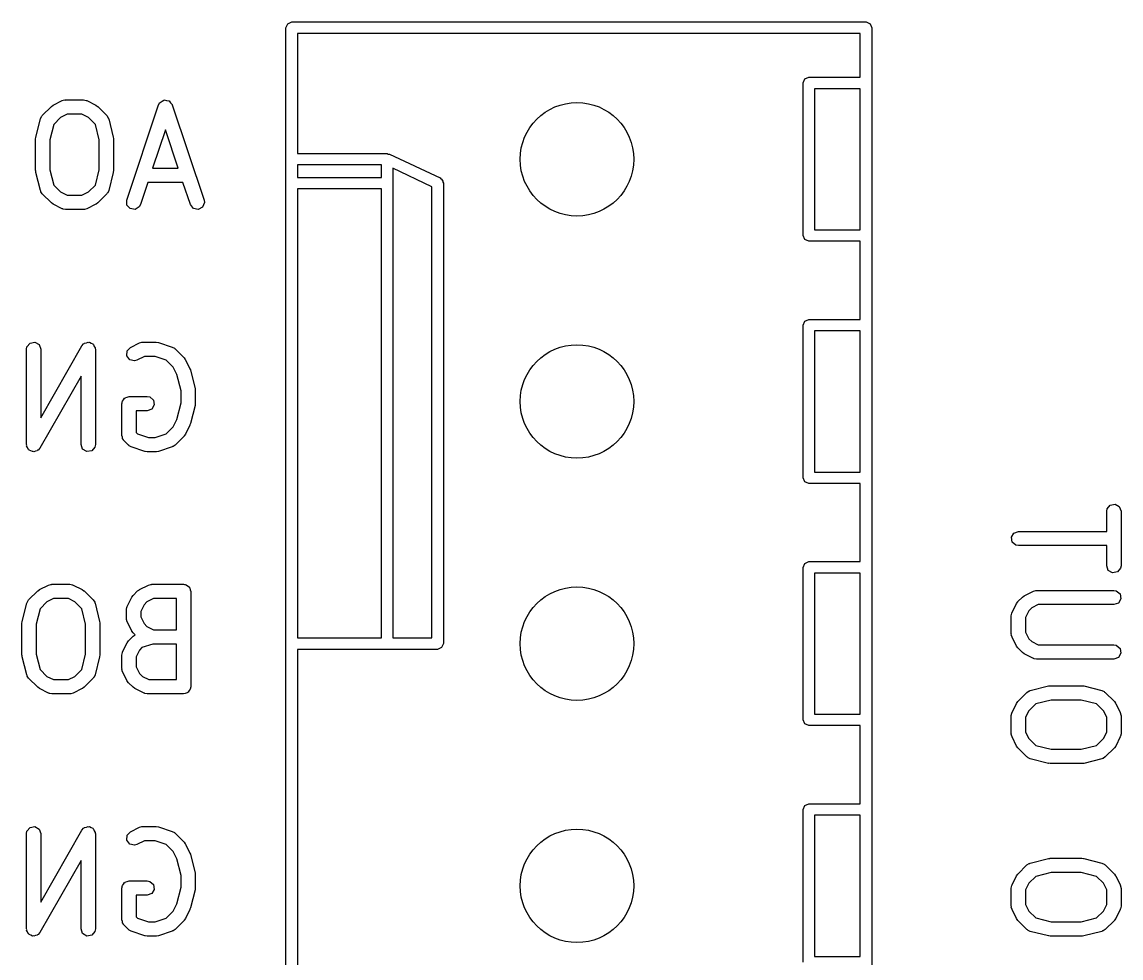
# Model space of a CAD drawing. Extents: x 83 to 134, y -229 to -46.
# Drawn here: x 122.45 to 133.97, y -184.27 to -174.46 of the extents above; entities that cross this region are included whole.
import ezdxf

# ---------------------------------------------------------------- set-up
doc = ezdxf.new("R2010")
doc.units = 0
doc.layers.add('BLACK', color=7, linetype='CONTINUOUS')

msp = doc.modelspace()

# ---------------------------------------------------------------- linework, layer by layer
at = {"layer": 'BLACK', "linetype": 'CONTINUOUS'}
for p, q in [((125.22, -174.515), (125.238, -174.473)), ((125.22, -192.515), (125.22, -174.515)), ((125.238, -174.473), (125.28, -174.455)), ((125.28, -174.455), (131.3, -174.455)), ((131.3, -174.455), (131.342, -174.473)), ((131.342, -174.473), (131.36, -174.515)), ((131.36, -174.515), (131.36, -192.515)), ((131.24, -174.575), (125.34, -174.575)), ((125.34, -174.575), (125.34, -175.835)), ((131.24, -175.035), (131.24, -174.575)), ((130.64, -175.095), (130.658, -175.053)), ((130.64, -176.695), (130.64, -175.095)), ((130.658, -175.053), (130.7, -175.035)), ((130.7, -175.035), (131.24, -175.035)), ((130.76, -175.155), (130.76, -176.635)), ((131.24, -175.155), (130.76, -175.155)), ((131.24, -176.635), (131.24, -175.155)), ((122.761, -175.342), (122.779, -175.329)), ((122.779, -175.329), (122.78, -175.328)), ((122.78, -175.328), (122.875, -175.28)), ((122.875, -175.28), (122.9, -175.273)), ((122.9, -175.273), (122.905, -175.274)), ((122.905, -175.274), (122.909, -175.272)), ((122.909, -175.272), (123.099, -175.272)), ((123.099, -175.272), (123.125, -175.277)), ((123.125, -175.277), (123.128, -175.28)), ((123.128, -175.28), (123.133, -175.28)), ((123.133, -175.28), (123.228, -175.328)), ((123.228, -175.328), (123.246, -175.341)), ((123.552, -176.324), (123.885, -175.324)), ((123.885, -175.324), (123.898, -175.301)), ((123.898, -175.301), (123.9, -175.3)), ((123.9, -175.298), (123.921, -175.286)), ((123.9, -175.3), (123.9, -175.298)), ((123.921, -175.286), (123.941, -175.274)), ((123.941, -175.274), (123.944, -175.274)), ((123.944, -175.274), (123.945, -175.273)), ((123.945, -175.273), (123.969, -175.278)), ((123.969, -175.278), (123.992, -175.281)), ((123.992, -175.281), (123.994, -175.283)), ((123.994, -175.283), (123.996, -175.283)), ((123.996, -175.283), (124.01, -175.302)), ((124.01, -175.302), (124.026, -175.32)), ((124.026, -175.32), (124.026, -175.322)), ((124.026, -175.322), (124.028, -175.324)), ((124.028, -175.324), (124.361, -176.324)), ((122.646, -175.472), (122.656, -175.448)), ((122.656, -175.448), (122.662, -175.444)), ((122.662, -175.444), (122.665, -175.437)), ((122.665, -175.437), (122.761, -175.342)), ((122.927, -175.422), (122.858, -175.457)), ((123.082, -175.422), (122.927, -175.422)), ((123.15, -175.457), (123.082, -175.422)), ((123.246, -175.341), (123.248, -175.342)), ((123.248, -175.342), (123.343, -175.437)), ((123.343, -175.437), (123.358, -175.459)), ((122.598, -175.663), (122.646, -175.472)), ((122.786, -175.529), (122.746, -175.69)), ((122.858, -175.457), (122.786, -175.529)), ((123.222, -175.529), (123.15, -175.457)), ((123.262, -175.69), (123.222, -175.529)), ((123.358, -175.459), (123.358, -175.466)), ((123.358, -175.466), (123.363, -175.472)), ((123.363, -175.472), (123.41, -175.663)), ((122.596, -175.681), (122.598, -175.666)), ((122.598, -175.666), (122.598, -175.663)), ((123.41, -175.663), (123.411, -175.677)), ((123.411, -175.677), (123.412, -175.681)), ((123.956, -175.585), (123.822, -175.987)), ((124.09, -175.987), (123.956, -175.585)), ((122.596, -176.014), (122.596, -175.681)), ((122.746, -175.69), (122.746, -176.005)), ((123.262, -176.005), (123.262, -175.69)), ((123.412, -175.681), (123.412, -176.014)), ((125.34, -175.835), (126.28, -175.835)), ((126.28, -175.835), (126.292, -175.84)), ((126.292, -175.84), (126.306, -175.841)), ((126.306, -175.841), (126.836, -176.091)), ((122.597, -176.017), (122.596, -176.014)), ((122.598, -176.032), (122.597, -176.017)), ((122.746, -176.005), (122.786, -176.166)), ((123.222, -176.166), (123.262, -176.005)), ((123.412, -176.014), (123.41, -176.029)), ((123.822, -175.987), (124.09, -175.987)), ((125.34, -175.955), (125.34, -176.085)), ((126.22, -175.955), (125.34, -175.955)), ((126.22, -176.085), (126.22, -175.955)), ((126.75, -176.183), (126.34, -175.99)), ((126.34, -175.99), (126.34, -180.915)), ((122.646, -176.223), (122.598, -176.032)), ((123.41, -176.032), (123.363, -176.223)), ((123.41, -176.029), (123.41, -176.032)), ((123.772, -176.137), (123.694, -176.371)), ((124.14, -176.137), (123.772, -176.137)), ((124.219, -176.371), (124.14, -176.137)), ((125.34, -176.085), (126.22, -176.085)), ((126.836, -176.091), (126.843, -176.099)), ((126.843, -176.099), (126.852, -176.103)), ((126.852, -176.103), (126.858, -176.115)), ((126.858, -176.115), (126.866, -176.125)), ((126.866, -176.125), (126.866, -176.135)), ((126.866, -176.135), (126.87, -176.145)), ((122.65, -176.229), (122.646, -176.223)), ((122.65, -176.236), (122.65, -176.229)), ((122.665, -176.258), (122.65, -176.236)), ((122.786, -176.166), (122.858, -176.238)), ((122.858, -176.238), (122.927, -176.272)), ((123.082, -176.272), (123.15, -176.238)), ((123.15, -176.238), (123.222, -176.166)), ((123.346, -176.251), (123.343, -176.258)), ((123.352, -176.247), (123.346, -176.251)), ((123.363, -176.223), (123.352, -176.247)), ((125.34, -176.205), (125.34, -180.915)), ((126.22, -176.205), (125.34, -176.205)), ((126.22, -180.915), (126.22, -176.205)), ((126.75, -180.915), (126.75, -176.183)), ((126.87, -176.145), (126.87, -180.975)), ((122.761, -176.353), (122.665, -176.258)), ((122.762, -176.353), (122.761, -176.353)), ((122.78, -176.367), (122.762, -176.353)), ((122.875, -176.414), (122.78, -176.367)), ((122.927, -176.272), (123.082, -176.272)), ((123.228, -176.367), (123.133, -176.414)), ((123.229, -176.366), (123.228, -176.367)), ((123.248, -176.353), (123.229, -176.366)), ((123.343, -176.258), (123.248, -176.353)), ((123.553, -176.375), (123.552, -176.324)), ((123.694, -176.371), (123.682, -176.394)), ((124.251, -176.411), (124.219, -176.371)), ((124.365, -176.349), (124.346, -176.397)), ((124.361, -176.324), (124.365, -176.349)), ((122.88, -176.415), (122.875, -176.414)), ((122.883, -176.418), (122.88, -176.415)), ((122.909, -176.422), (122.883, -176.418)), ((123.099, -176.422), (122.909, -176.422)), ((123.103, -176.421), (123.099, -176.422)), ((123.108, -176.422), (123.103, -176.421)), ((123.133, -176.414), (123.108, -176.422)), ((123.587, -176.413), (123.553, -176.375)), ((123.638, -176.421), (123.587, -176.413)), ((123.682, -176.394), (123.638, -176.421)), ((124.301, -176.422), (124.251, -176.411)), ((124.346, -176.397), (124.301, -176.422)), ((130.658, -176.737), (130.64, -176.695)), ((130.76, -176.635), (131.24, -176.635)), ((130.7, -176.755), (130.658, -176.737)), ((131.24, -176.755), (130.7, -176.755)), ((131.24, -177.575), (131.24, -176.755)), ((130.64, -177.635), (130.658, -177.593)), ((130.64, -179.235), (130.64, -177.635)), ((130.658, -177.593), (130.7, -177.575)), ((130.7, -177.575), (131.24, -177.575)), ((130.76, -177.695), (130.76, -179.175)), ((131.24, -177.695), (130.76, -177.695)), ((131.24, -179.175), (131.24, -177.695)), ((122.5, -177.887), (122.505, -177.862)), ((122.505, -177.862), (122.538, -177.822)), ((122.538, -177.822), (122.588, -177.814)), ((122.588, -177.814), (122.633, -177.839)), ((122.633, -177.839), (122.65, -177.887)), ((122.65, -178.605), (123.082, -177.85)), ((123.082, -177.85), (123.098, -177.83)), ((123.098, -177.83), (123.105, -177.828)), ((123.105, -177.828), (123.109, -177.822)), ((123.109, -177.822), (123.128, -177.819)), ((123.128, -177.819), (123.147, -177.812)), ((123.147, -177.812), (123.153, -177.815)), ((123.153, -177.815), (123.16, -177.814)), ((123.16, -177.814), (123.177, -177.823)), ((123.177, -177.823), (123.195, -177.83)), ((123.195, -177.83), (123.198, -177.836)), ((123.198, -177.836), (123.204, -177.839)), ((123.204, -177.839), (123.211, -177.857)), ((123.211, -177.857), (123.221, -177.874)), ((123.554, -177.905), (123.59, -177.868)), ((123.59, -177.868), (123.685, -177.82)), ((123.685, -177.82), (123.71, -177.813)), ((123.71, -177.813), (123.714, -177.814)), ((123.714, -177.814), (123.718, -177.812)), ((123.718, -177.812), (123.861, -177.812)), ((123.861, -177.812), (123.883, -177.816)), ((123.883, -177.816), (123.885, -177.816)), ((123.885, -177.816), (124.028, -177.864)), ((124.028, -177.864), (124.051, -177.876)), ((122.5, -178.887), (122.5, -177.887)), ((122.65, -177.887), (122.65, -178.605)), ((123.221, -177.874), (123.22, -177.881)), ((123.22, -177.881), (123.222, -177.887)), ((123.222, -177.887), (123.222, -178.887)), ((123.551, -177.956), (123.554, -177.905)), ((123.582, -177.998), (123.551, -177.956)), ((123.736, -177.962), (123.657, -178.002)), ((123.849, -177.962), (123.736, -177.962)), ((123.964, -178.001), (123.849, -177.962)), ((124.051, -177.876), (124.053, -177.88)), ((124.053, -177.88), (124.057, -177.882)), ((124.057, -177.882), (124.152, -177.977)), ((124.152, -177.977), (124.165, -177.996)), ((123.632, -178.01), (123.582, -177.998)), ((123.657, -178.002), (123.632, -178.01)), ((124.038, -178.075), (123.964, -178.001)), ((124.076, -178.152), (124.038, -178.075)), ((124.165, -177.996), (124.166, -177.997)), ((124.166, -177.997), (124.214, -178.092)), ((124.214, -178.092), (124.218, -178.104)), ((123.072, -178.17), (122.641, -178.925)), ((123.072, -178.887), (123.072, -178.17)), ((124.12, -178.325), (124.076, -178.152)), ((124.218, -178.104), (124.22, -178.107)), ((124.22, -178.107), (124.267, -178.298)), ((124.12, -178.45), (124.12, -178.325)), ((124.267, -178.298), (124.268, -178.313)), ((124.268, -178.313), (124.27, -178.316)), ((124.27, -178.316), (124.27, -178.459)), ((123.502, -178.446), (123.503, -178.443)), ((123.503, -178.443), (123.505, -178.433)), ((123.505, -178.433), (123.518, -178.418)), ((123.518, -178.418), (123.527, -178.401)), ((123.527, -178.401), (123.534, -178.399)), ((123.534, -178.399), (123.538, -178.394)), ((123.538, -178.394), (123.557, -178.39)), ((123.557, -178.39), (123.575, -178.384)), ((123.575, -178.384), (123.766, -178.384)), ((123.766, -178.384), (123.792, -178.388)), ((123.792, -178.388), (123.831, -178.421)), ((123.831, -178.421), (123.84, -178.472)), ((123.5, -178.459), (123.502, -178.449)), ((123.5, -178.792), (123.5, -178.459)), ((123.502, -178.449), (123.502, -178.446)), ((123.766, -178.534), (123.65, -178.534)), ((123.65, -178.534), (123.65, -178.761)), ((123.814, -178.516), (123.766, -178.534)), ((123.84, -178.472), (123.814, -178.516)), ((124.076, -178.623), (124.12, -178.45)), ((124.267, -178.477), (124.22, -178.667)), ((124.27, -178.459), (124.267, -178.474)), ((124.267, -178.474), (124.267, -178.477)), ((124.038, -178.7), (124.076, -178.623)), ((124.22, -178.667), (124.214, -178.679)), ((123.65, -178.761), (123.664, -178.774)), ((123.664, -178.774), (123.778, -178.812)), ((123.849, -178.812), (123.964, -178.774)), ((123.964, -178.774), (124.038, -178.7)), ((124.166, -178.778), (124.153, -178.796)), ((124.214, -178.683), (124.166, -178.778)), ((124.214, -178.679), (124.214, -178.683)), ((122.503, -178.894), (122.5, -178.887)), ((122.502, -178.901), (122.503, -178.894)), ((122.511, -178.917), (122.502, -178.901)), ((123.089, -178.936), (123.072, -178.887)), ((123.222, -178.887), (123.217, -178.913)), ((123.506, -178.808), (123.5, -178.792)), ((123.508, -178.824), (123.506, -178.808)), ((123.517, -178.837), (123.508, -178.824)), ((123.518, -178.84), (123.517, -178.837)), ((123.52, -178.841), (123.518, -178.84)), ((123.522, -178.845), (123.52, -178.841)), ((123.57, -178.893), (123.522, -178.845)), ((123.574, -178.895), (123.57, -178.893)), ((123.576, -178.899), (123.574, -178.895)), ((123.599, -178.911), (123.576, -178.899)), ((123.778, -178.812), (123.849, -178.812)), ((124.057, -178.893), (124.036, -178.908)), ((124.152, -178.798), (124.057, -178.893)), ((124.153, -178.796), (124.152, -178.798)), ((122.518, -178.936), (122.511, -178.917)), ((122.524, -178.939), (122.518, -178.936)), ((122.528, -178.945), (122.524, -178.939)), ((122.546, -178.952), (122.528, -178.945)), ((122.562, -178.961), (122.546, -178.952)), ((122.569, -178.96), (122.562, -178.961)), ((122.576, -178.962), (122.569, -178.96)), ((122.594, -178.956), (122.576, -178.962)), ((122.613, -178.952), (122.594, -178.956)), ((122.617, -178.947), (122.613, -178.952)), ((122.624, -178.945), (122.617, -178.947)), ((122.641, -178.925), (122.624, -178.945)), ((123.134, -178.961), (123.089, -178.936)), ((123.184, -178.952), (123.134, -178.961)), ((123.217, -178.913), (123.184, -178.952)), ((123.742, -178.959), (123.599, -178.911)), ((123.744, -178.958), (123.742, -178.959)), ((123.766, -178.962), (123.744, -178.958)), ((123.861, -178.962), (123.766, -178.962)), ((123.863, -178.962), (123.861, -178.962)), ((123.885, -178.959), (123.863, -178.962)), ((124.028, -178.911), (123.885, -178.959)), ((124.031, -178.908), (124.028, -178.911)), ((124.036, -178.908), (124.031, -178.908)), ((130.658, -179.277), (130.64, -179.235)), ((130.76, -179.175), (131.24, -179.175)), ((130.7, -179.295), (130.658, -179.277)), ((131.24, -179.295), (130.7, -179.295)), ((131.24, -180.115), (131.24, -179.295)), ((133.823, -179.586), (133.827, -179.561)), ((133.823, -179.797), (133.823, -179.586)), ((133.827, -179.561), (133.86, -179.521)), ((133.86, -179.521), (133.911, -179.513)), ((133.911, -179.513), (133.955, -179.538)), ((133.955, -179.538), (133.973, -179.586)), ((133.973, -179.586), (133.973, -180.158)), ((132.824, -179.859), (132.849, -179.815)), ((132.849, -179.815), (132.898, -179.797)), ((132.898, -179.797), (133.823, -179.797)), ((132.833, -179.91), (132.824, -179.859)), ((132.872, -179.943), (132.833, -179.91)), ((132.898, -179.947), (132.872, -179.943)), ((133.823, -179.947), (132.898, -179.947)), ((133.823, -180.158), (133.823, -179.947)), ((130.64, -180.175), (130.658, -180.133)), ((130.658, -180.133), (130.7, -180.115)), ((130.7, -180.115), (131.24, -180.115)), ((133.84, -180.206), (133.823, -180.158)), ((133.973, -180.158), (133.968, -180.184)), ((130.64, -181.775), (130.64, -180.175)), ((130.76, -180.235), (130.76, -181.715)), ((131.24, -180.235), (130.76, -180.235)), ((131.24, -181.715), (131.24, -180.235)), ((133.885, -180.232), (133.84, -180.206)), ((133.935, -180.223), (133.885, -180.232)), ((133.968, -180.184), (133.935, -180.223)), ((122.637, -180.408), (122.732, -180.36)), ((122.732, -180.36), (122.757, -180.353)), ((122.757, -180.353), (122.762, -180.354)), ((122.762, -180.354), (122.766, -180.352)), ((122.766, -180.352), (122.956, -180.352)), ((122.956, -180.352), (122.982, -180.357)), ((122.982, -180.357), (122.986, -180.36)), ((122.986, -180.36), (122.99, -180.36)), ((122.99, -180.36), (123.085, -180.408)), ((123.685, -180.408), (123.78, -180.36)), ((123.78, -180.36), (123.805, -180.353)), ((123.805, -180.353), (123.809, -180.354)), ((123.809, -180.354), (123.814, -180.352)), ((123.814, -180.352), (124.147, -180.352)), ((124.147, -180.352), (124.157, -180.354)), ((124.157, -180.354), (124.16, -180.354)), ((124.16, -180.354), (124.163, -180.355)), ((124.163, -180.355), (124.173, -180.357)), ((124.173, -180.357), (124.187, -180.369)), ((124.187, -180.369), (124.204, -180.379)), ((124.204, -180.379), (124.207, -180.386)), ((124.207, -180.386), (124.212, -180.39)), ((124.212, -180.39), (124.215, -180.409)), ((122.519, -180.524), (122.522, -180.517)), ((122.522, -180.517), (122.618, -180.422)), ((122.618, -180.422), (122.636, -180.409)), ((122.636, -180.409), (122.637, -180.408)), ((122.784, -180.502), (122.715, -180.537)), ((122.939, -180.502), (122.784, -180.502)), ((123.007, -180.537), (122.939, -180.502)), ((123.085, -180.408), (123.103, -180.421)), ((123.103, -180.421), (123.105, -180.422)), ((123.105, -180.422), (123.2, -180.517)), ((123.2, -180.517), (123.215, -180.539)), ((123.556, -180.584), (123.604, -180.489)), ((123.604, -180.489), (123.617, -180.471)), ((123.617, -180.471), (123.618, -180.47)), ((123.618, -180.47), (123.665, -180.422)), ((123.665, -180.422), (123.684, -180.409)), ((123.684, -180.409), (123.685, -180.408)), ((123.831, -180.502), (123.763, -180.537)), ((124.072, -180.502), (123.831, -180.502)), ((124.072, -180.829), (124.072, -180.502)), ((124.215, -180.409), (124.222, -180.427)), ((124.222, -180.427), (124.222, -181.427)), ((132.892, -180.533), (132.94, -180.486)), ((132.94, -180.486), (132.958, -180.473)), ((132.958, -180.473), (132.959, -180.472)), ((132.959, -180.472), (133.055, -180.424)), ((133.055, -180.424), (133.08, -180.417)), ((133.08, -180.417), (133.084, -180.418)), ((133.084, -180.418), (133.088, -180.416)), ((133.088, -180.416), (133.898, -180.416)), ((133.898, -180.416), (133.923, -180.421)), ((133.923, -180.421), (133.963, -180.454)), ((133.971, -180.504), (133.946, -180.549)), ((133.963, -180.454), (133.971, -180.504)), ((122.455, -180.743), (122.503, -180.552)), ((122.503, -180.552), (122.513, -180.528)), ((122.513, -180.528), (122.519, -180.524)), ((122.643, -180.609), (122.603, -180.77)), ((122.715, -180.537), (122.643, -180.609)), ((123.079, -180.609), (123.007, -180.537)), ((123.12, -180.77), (123.079, -180.609)), ((123.215, -180.539), (123.216, -180.546)), ((123.216, -180.546), (123.22, -180.552)), ((123.22, -180.552), (123.267, -180.743)), ((123.548, -180.618), (123.553, -180.592)), ((123.548, -180.713), (123.548, -180.618)), ((123.553, -180.592), (123.555, -180.589)), ((123.555, -180.589), (123.556, -180.584)), ((123.732, -180.567), (123.698, -180.636)), ((123.763, -180.537), (123.732, -180.567)), ((132.831, -180.648), (132.878, -180.553)), ((132.878, -180.553), (132.892, -180.535)), ((132.892, -180.535), (132.892, -180.533)), ((133.007, -180.631), (132.973, -180.699)), ((133.037, -180.6), (133.007, -180.631)), ((133.106, -180.566), (133.037, -180.6)), ((133.898, -180.566), (133.106, -180.566)), ((133.946, -180.549), (133.898, -180.566)), ((122.453, -180.761), (122.455, -180.746)), ((122.455, -180.746), (122.455, -180.743)), ((123.267, -180.743), (123.268, -180.757)), ((123.55, -180.717), (123.548, -180.713)), ((123.549, -180.722), (123.55, -180.717)), ((123.556, -180.747), (123.549, -180.722)), ((123.604, -180.842), (123.556, -180.747)), ((123.698, -180.636), (123.698, -180.695)), ((123.698, -180.695), (123.732, -180.764)), ((132.823, -180.682), (132.827, -180.656)), ((132.823, -180.872), (132.823, -180.682)), ((132.827, -180.656), (132.83, -180.653)), ((132.83, -180.653), (132.831, -180.648)), ((132.973, -180.699), (132.973, -180.854)), ((122.453, -181.094), (122.453, -180.761)), ((122.603, -180.77), (122.603, -181.085)), ((123.12, -181.085), (123.12, -180.77)), ((123.268, -180.757), (123.27, -180.761)), ((123.27, -180.761), (123.27, -181.094)), ((123.605, -180.843), (123.604, -180.842)), ((123.618, -180.861), (123.605, -180.843)), ((123.639, -180.883), (123.618, -180.861)), ((123.732, -180.764), (123.763, -180.794)), ((123.763, -180.794), (123.831, -180.829)), ((123.831, -180.829), (124.072, -180.829)), ((132.973, -180.854), (133.007, -180.923)), ((123.508, -181.061), (123.556, -180.965)), ((123.556, -180.965), (123.569, -180.947)), ((123.569, -180.947), (123.57, -180.946)), ((123.57, -180.946), (123.618, -180.898)), ((123.618, -180.898), (123.639, -180.883)), ((123.639, -180.883), (123.639, -180.883)), ((123.826, -180.979), (123.711, -181.017)), ((124.072, -180.979), (123.826, -180.979)), ((124.072, -181.352), (124.072, -180.979)), ((125.34, -180.915), (126.22, -180.915)), ((126.34, -180.915), (126.75, -180.915)), ((126.87, -180.975), (126.852, -181.017)), ((132.824, -180.876), (132.823, -180.872)), ((132.823, -180.881), (132.824, -180.876)), ((132.831, -180.906), (132.823, -180.881)), ((132.878, -181.001), (132.831, -180.906)), ((133.007, -180.923), (133.037, -180.953)), ((133.037, -180.953), (133.106, -180.988)), ((122.454, -181.097), (122.453, -181.094)), ((122.603, -181.085), (122.643, -181.246)), ((123.079, -181.246), (123.12, -181.085)), ((123.27, -181.094), (123.267, -181.109)), ((123.5, -181.094), (123.505, -181.068)), ((123.5, -181.237), (123.5, -181.094)), ((123.505, -181.068), (123.508, -181.065)), ((123.508, -181.065), (123.508, -181.061)), ((123.685, -181.043), (123.65, -181.112)), ((123.711, -181.017), (123.685, -181.043)), ((126.81, -181.035), (125.34, -181.035)), ((125.34, -181.035), (125.34, -185.995)), ((126.852, -181.017), (126.81, -181.035)), ((132.879, -181.002), (132.878, -181.001)), ((132.892, -181.02), (132.879, -181.002)), ((132.94, -181.068), (132.892, -181.02)), ((132.941, -181.069), (132.94, -181.068)), ((132.959, -181.082), (132.941, -181.069)), ((133.055, -181.13), (132.959, -181.082)), ((133.106, -180.988), (133.898, -180.988)), ((133.898, -180.988), (133.923, -180.992)), ((133.923, -180.992), (133.963, -181.025)), ((133.971, -181.076), (133.946, -181.12)), ((133.963, -181.025), (133.971, -181.076)), ((122.455, -181.112), (122.454, -181.097)), ((122.503, -181.303), (122.455, -181.112)), ((123.267, -181.112), (123.22, -181.303)), ((123.267, -181.109), (123.267, -181.112)), ((123.65, -181.112), (123.65, -181.219)), ((133.059, -181.13), (133.055, -181.13)), ((133.062, -181.133), (133.059, -181.13)), ((133.088, -181.138), (133.062, -181.133)), ((133.898, -181.138), (133.088, -181.138)), ((133.946, -181.12), (133.898, -181.138)), ((122.507, -181.309), (122.503, -181.303)), ((122.508, -181.316), (122.507, -181.309)), ((122.522, -181.338), (122.508, -181.316)), ((122.643, -181.246), (122.715, -181.318)), ((122.715, -181.318), (122.784, -181.352)), ((122.939, -181.352), (123.007, -181.318)), ((123.007, -181.318), (123.079, -181.246)), ((123.22, -181.303), (123.209, -181.327)), ((123.502, -181.241), (123.5, -181.237)), ((123.501, -181.245), (123.502, -181.241)), ((123.508, -181.27), (123.501, -181.245)), ((123.556, -181.366), (123.508, -181.27)), ((123.65, -181.219), (123.685, -181.288)), ((123.685, -181.288), (123.715, -181.318)), ((123.715, -181.318), (123.784, -181.352)), ((122.618, -181.433), (122.522, -181.338)), ((122.619, -181.433), (122.618, -181.433)), ((122.637, -181.447), (122.619, -181.433)), ((122.784, -181.352), (122.939, -181.352)), ((123.105, -181.433), (123.086, -181.446)), ((123.2, -181.338), (123.105, -181.433)), ((123.203, -181.331), (123.2, -181.338)), ((123.209, -181.327), (123.203, -181.331)), ((123.557, -181.367), (123.556, -181.366)), ((123.57, -181.385), (123.557, -181.367)), ((123.618, -181.433), (123.57, -181.385)), ((123.619, -181.433), (123.618, -181.433)), ((123.637, -181.447), (123.619, -181.433)), ((123.784, -181.352), (124.072, -181.352)), ((124.221, -181.44), (124.219, -181.443)), ((124.222, -181.427), (124.22, -181.437)), ((124.22, -181.437), (124.221, -181.44)), ((133.022, -181.466), (133.213, -181.418)), ((133.213, -181.418), (133.228, -181.417)), ((133.228, -181.417), (133.231, -181.416)), ((133.231, -181.416), (133.564, -181.416)), ((133.564, -181.416), (133.579, -181.419)), ((133.579, -181.419), (133.582, -181.418)), ((133.582, -181.418), (133.773, -181.466)), ((122.732, -181.494), (122.637, -181.447)), ((122.737, -181.495), (122.732, -181.494)), ((122.74, -181.498), (122.737, -181.495)), ((122.766, -181.502), (122.74, -181.498)), ((122.956, -181.502), (122.766, -181.502)), ((122.961, -181.501), (122.956, -181.502)), ((122.965, -181.502), (122.961, -181.501)), ((122.99, -181.494), (122.965, -181.502)), ((123.085, -181.447), (122.99, -181.494)), ((123.086, -181.446), (123.085, -181.447)), ((123.732, -181.494), (123.637, -181.447)), ((123.737, -181.495), (123.732, -181.494)), ((123.74, -181.498), (123.737, -181.495)), ((123.766, -181.502), (123.74, -181.498)), ((124.147, -181.502), (123.766, -181.502)), ((124.165, -181.496), (124.147, -181.502)), ((124.184, -181.492), (124.165, -181.496)), ((124.189, -181.487), (124.184, -181.492)), ((124.195, -181.485), (124.189, -181.487)), ((124.205, -181.468), (124.195, -181.485)), ((124.217, -181.453), (124.205, -181.468)), ((124.219, -181.443), (124.217, -181.453)), ((132.892, -181.581), (132.987, -181.486)), ((132.987, -181.486), (133.009, -181.471)), ((133.009, -181.471), (133.016, -181.47)), ((133.016, -181.47), (133.022, -181.466)), ((133.773, -181.466), (133.797, -181.477)), ((133.797, -181.477), (133.801, -181.483)), ((133.801, -181.483), (133.808, -181.486)), ((133.808, -181.486), (133.903, -181.581)), ((132.831, -181.696), (132.878, -181.601)), ((132.878, -181.601), (132.892, -181.582)), ((132.892, -181.582), (132.892, -181.581)), ((133.079, -181.607), (133.007, -181.678)), ((133.24, -181.566), (133.079, -181.607)), ((133.555, -181.566), (133.24, -181.566)), ((133.716, -181.607), (133.555, -181.566)), ((133.788, -181.678), (133.716, -181.607)), ((133.903, -181.581), (133.916, -181.599)), ((133.916, -181.599), (133.917, -181.601)), ((133.917, -181.601), (133.965, -181.696)), ((130.658, -181.817), (130.64, -181.775)), ((130.76, -181.715), (131.24, -181.715)), ((132.823, -181.729), (132.827, -181.704)), ((132.823, -181.92), (132.823, -181.729)), ((132.827, -181.704), (132.83, -181.7)), ((132.83, -181.7), (132.831, -181.696)), ((133.007, -181.678), (132.973, -181.747)), ((132.973, -181.747), (132.973, -181.902)), ((133.823, -181.747), (133.788, -181.678)), ((133.823, -181.902), (133.823, -181.747)), ((133.965, -181.696), (133.972, -181.721)), ((133.972, -181.721), (133.971, -181.725)), ((133.971, -181.725), (133.973, -181.729)), ((133.973, -181.729), (133.973, -181.92)), ((130.7, -181.835), (130.658, -181.817)), ((131.24, -181.835), (130.7, -181.835)), ((131.24, -182.655), (131.24, -181.835)), ((132.824, -181.924), (132.823, -181.92)), ((132.823, -181.928), (132.824, -181.924)), ((132.831, -181.953), (132.823, -181.928)), ((132.878, -182.049), (132.831, -181.953)), ((132.973, -181.902), (133.007, -181.971)), ((133.007, -181.971), (133.079, -182.043)), ((133.716, -182.043), (133.788, -181.971)), ((133.788, -181.971), (133.823, -181.902)), ((133.965, -181.953), (133.917, -182.049)), ((133.968, -181.945), (133.965, -181.949)), ((133.965, -181.949), (133.965, -181.953)), ((133.973, -181.92), (133.968, -181.945)), ((132.879, -182.05), (132.878, -182.049)), ((132.892, -182.068), (132.879, -182.05)), ((132.987, -182.163), (132.892, -182.068)), ((133.079, -182.043), (133.24, -182.083)), ((133.24, -182.083), (133.555, -182.083)), ((133.555, -182.083), (133.716, -182.043)), ((133.903, -182.068), (133.808, -182.163)), ((133.904, -182.067), (133.903, -182.068)), ((133.917, -182.049), (133.904, -182.067)), ((132.994, -182.166), (132.987, -182.163)), ((132.998, -182.172), (132.994, -182.166)), ((133.022, -182.183), (132.998, -182.172)), ((133.213, -182.231), (133.022, -182.183)), ((133.216, -182.23), (133.213, -182.231)), ((133.231, -182.233), (133.216, -182.23)), ((133.564, -182.233), (133.231, -182.233)), ((133.568, -182.232), (133.564, -182.233)), ((133.582, -182.231), (133.568, -182.232)), ((133.773, -182.183), (133.582, -182.231)), ((133.779, -182.179), (133.773, -182.183)), ((133.786, -182.178), (133.779, -182.179)), ((133.808, -182.163), (133.786, -182.178)), ((130.64, -182.715), (130.658, -182.673)), ((130.658, -182.673), (130.7, -182.655)), ((130.7, -182.655), (131.24, -182.655)), ((130.64, -184.315), (130.64, -182.715)), ((130.76, -182.775), (130.76, -184.255)), ((131.24, -182.775), (130.76, -182.775)), ((131.24, -184.255), (131.24, -182.775)), ((122.505, -182.942), (122.538, -182.902)), ((122.538, -182.902), (122.588, -182.894)), ((122.588, -182.894), (122.633, -182.919)), ((122.633, -182.919), (122.65, -182.967)), ((122.65, -183.685), (123.082, -182.93)), ((123.082, -182.93), (123.098, -182.91)), ((123.098, -182.91), (123.105, -182.908)), ((123.105, -182.908), (123.109, -182.902)), ((123.109, -182.902), (123.128, -182.899)), ((123.128, -182.899), (123.147, -182.892)), ((123.147, -182.892), (123.153, -182.895)), ((123.153, -182.895), (123.16, -182.894)), ((123.16, -182.894), (123.177, -182.903)), ((123.177, -182.903), (123.195, -182.91)), ((123.195, -182.91), (123.198, -182.916)), ((123.198, -182.916), (123.204, -182.919)), ((123.204, -182.919), (123.211, -182.937)), ((123.211, -182.937), (123.221, -182.954)), ((123.59, -182.948), (123.685, -182.9)), ((123.685, -182.9), (123.71, -182.893)), ((123.71, -182.893), (123.714, -182.894)), ((123.714, -182.894), (123.718, -182.892)), ((123.718, -182.892), (123.861, -182.892)), ((123.861, -182.892), (123.883, -182.896)), ((123.883, -182.896), (123.885, -182.896)), ((123.885, -182.896), (124.028, -182.944)), ((122.5, -182.967), (122.505, -182.942)), ((122.5, -183.967), (122.5, -182.967)), ((122.65, -182.967), (122.65, -183.685)), ((123.221, -182.954), (123.22, -182.961)), ((123.22, -182.961), (123.222, -182.967)), ((123.222, -182.967), (123.222, -183.967)), ((123.551, -183.036), (123.554, -182.985)), ((123.582, -183.078), (123.551, -183.036)), ((123.554, -182.985), (123.59, -182.948)), ((123.736, -183.042), (123.657, -183.082)), ((123.849, -183.042), (123.736, -183.042)), ((123.964, -183.081), (123.849, -183.042)), ((124.028, -182.944), (124.051, -182.956)), ((124.051, -182.956), (124.053, -182.96)), ((124.053, -182.96), (124.057, -182.962)), ((124.057, -182.962), (124.152, -183.057)), ((123.632, -183.09), (123.582, -183.078)), ((123.657, -183.082), (123.632, -183.09)), ((124.038, -183.155), (123.964, -183.081)), ((124.076, -183.232), (124.038, -183.155)), ((124.152, -183.057), (124.165, -183.076)), ((124.165, -183.076), (124.166, -183.077)), ((124.166, -183.077), (124.214, -183.172)), ((123.072, -183.25), (122.641, -184.005)), ((123.072, -183.967), (123.072, -183.25)), ((124.12, -183.405), (124.076, -183.232)), ((124.214, -183.172), (124.218, -183.184)), ((124.218, -183.184), (124.22, -183.187)), ((124.22, -183.187), (124.267, -183.378)), ((132.987, -183.295), (133.009, -183.28)), ((133.009, -183.28), (133.016, -183.28)), ((133.016, -183.28), (133.022, -183.276)), ((133.022, -183.276), (133.213, -183.228)), ((133.213, -183.228), (133.228, -183.227)), ((133.228, -183.227), (133.231, -183.226)), ((133.231, -183.226), (133.564, -183.226)), ((133.564, -183.226), (133.579, -183.228)), ((133.579, -183.228), (133.582, -183.228)), ((133.582, -183.228), (133.773, -183.276)), ((133.773, -183.276), (133.797, -183.286)), ((124.267, -183.378), (124.268, -183.393)), ((124.268, -183.393), (124.27, -183.396)), ((124.27, -183.396), (124.27, -183.539)), ((132.878, -183.41), (132.892, -183.392)), ((132.892, -183.391), (132.987, -183.295)), ((132.892, -183.392), (132.892, -183.391)), ((133.24, -183.376), (133.079, -183.416)), ((133.555, -183.376), (133.24, -183.376)), ((133.716, -183.416), (133.555, -183.376)), ((133.797, -183.286), (133.801, -183.292)), ((133.801, -183.292), (133.808, -183.295)), ((133.808, -183.295), (133.903, -183.391)), ((133.903, -183.391), (133.916, -183.409)), ((123.503, -183.523), (123.505, -183.513)), ((123.505, -183.513), (123.518, -183.498)), ((123.518, -183.498), (123.527, -183.481)), ((123.527, -183.481), (123.534, -183.479)), ((123.534, -183.479), (123.538, -183.474)), ((123.538, -183.474), (123.557, -183.47)), ((123.557, -183.47), (123.575, -183.464)), ((123.575, -183.464), (123.766, -183.464)), ((123.766, -183.464), (123.792, -183.468)), ((123.792, -183.468), (123.831, -183.501)), ((123.831, -183.501), (123.84, -183.552)), ((124.12, -183.53), (124.12, -183.405)), ((132.823, -183.539), (132.827, -183.513)), ((132.827, -183.513), (132.83, -183.51)), ((132.83, -183.51), (132.831, -183.505)), ((132.831, -183.505), (132.878, -183.41)), ((133.007, -183.488), (132.973, -183.557)), ((133.079, -183.416), (133.007, -183.488)), ((133.788, -183.488), (133.716, -183.416)), ((133.823, -183.557), (133.788, -183.488)), ((133.916, -183.409), (133.917, -183.41)), ((133.917, -183.41), (133.965, -183.505)), ((133.965, -183.505), (133.972, -183.53)), ((123.5, -183.539), (123.502, -183.529)), ((123.5, -183.872), (123.5, -183.539)), ((123.502, -183.526), (123.503, -183.523)), ((123.502, -183.529), (123.502, -183.526)), ((123.766, -183.614), (123.65, -183.614)), ((123.65, -183.614), (123.65, -183.841)), ((123.814, -183.596), (123.766, -183.614)), ((123.84, -183.552), (123.814, -183.596)), ((124.076, -183.703), (124.12, -183.53)), ((124.267, -183.557), (124.22, -183.747)), ((124.27, -183.539), (124.267, -183.554)), ((124.267, -183.554), (124.267, -183.557)), ((132.823, -183.729), (132.823, -183.539)), ((132.973, -183.557), (132.973, -183.712)), ((133.823, -183.712), (133.823, -183.557)), ((133.972, -183.53), (133.971, -183.535)), ((133.971, -183.535), (133.973, -183.539)), ((133.973, -183.539), (133.973, -183.729)), ((124.038, -183.78), (124.076, -183.703)), ((132.824, -183.733), (132.823, -183.729)), ((132.823, -183.738), (132.824, -183.733)), ((132.831, -183.763), (132.823, -183.738)), ((132.973, -183.712), (133.007, -183.78)), ((133.788, -183.78), (133.823, -183.712)), ((133.973, -183.729), (133.968, -183.755)), ((123.65, -183.841), (123.664, -183.854)), ((123.664, -183.854), (123.778, -183.892)), ((123.849, -183.892), (123.964, -183.854)), ((123.964, -183.854), (124.038, -183.78)), ((124.166, -183.858), (124.153, -183.876)), ((124.214, -183.763), (124.166, -183.858)), ((124.22, -183.747), (124.214, -183.759)), ((124.214, -183.759), (124.214, -183.763)), ((132.878, -183.858), (132.831, -183.763)), ((132.879, -183.859), (132.878, -183.858)), ((132.892, -183.878), (132.879, -183.859)), ((133.007, -183.78), (133.079, -183.852)), ((133.079, -183.852), (133.24, -183.892)), ((133.555, -183.892), (133.716, -183.852)), ((133.716, -183.852), (133.788, -183.78)), ((133.917, -183.858), (133.904, -183.876)), ((133.965, -183.763), (133.917, -183.858)), ((133.968, -183.755), (133.965, -183.758)), ((133.965, -183.758), (133.965, -183.763)), ((122.503, -183.974), (122.5, -183.967)), ((122.502, -183.981), (122.503, -183.974)), ((123.089, -184.016), (123.072, -183.967)), ((123.222, -183.967), (123.217, -183.993)), ((123.506, -183.888), (123.5, -183.872)), ((123.508, -183.904), (123.506, -183.888)), ((123.517, -183.917), (123.508, -183.904)), ((123.518, -183.92), (123.517, -183.917)), ((123.52, -183.921), (123.518, -183.92)), ((123.522, -183.925), (123.52, -183.921)), ((123.57, -183.973), (123.522, -183.925)), ((123.574, -183.975), (123.57, -183.973)), ((123.778, -183.892), (123.849, -183.892)), ((124.057, -183.973), (124.036, -183.988)), ((124.152, -183.878), (124.057, -183.973)), ((124.153, -183.876), (124.152, -183.878)), ((132.987, -183.973), (132.892, -183.878)), ((132.994, -183.976), (132.987, -183.973)), ((133.24, -183.892), (133.555, -183.892)), ((133.808, -183.973), (133.786, -183.988)), ((133.903, -183.878), (133.808, -183.973)), ((133.904, -183.876), (133.903, -183.878)), ((122.511, -183.997), (122.502, -183.981)), ((122.518, -184.016), (122.511, -183.997)), ((122.524, -184.019), (122.518, -184.016)), ((122.528, -184.025), (122.524, -184.019)), ((122.546, -184.032), (122.528, -184.025)), ((122.562, -184.041), (122.546, -184.032)), ((122.569, -184.04), (122.562, -184.041)), ((122.576, -184.042), (122.569, -184.04)), ((122.594, -184.036), (122.576, -184.042)), ((122.613, -184.032), (122.594, -184.036)), ((122.617, -184.027), (122.613, -184.032)), ((122.624, -184.025), (122.617, -184.027)), ((122.641, -184.005), (122.624, -184.025)), ((123.134, -184.041), (123.089, -184.016)), ((123.184, -184.032), (123.134, -184.041)), ((123.217, -183.993), (123.184, -184.032)), ((123.576, -183.979), (123.574, -183.975)), ((123.599, -183.991), (123.576, -183.979)), ((123.742, -184.039), (123.599, -183.991)), ((123.744, -184.038), (123.742, -184.039)), ((123.766, -184.042), (123.744, -184.038)), ((123.861, -184.042), (123.766, -184.042)), ((123.863, -184.042), (123.861, -184.042)), ((123.885, -184.039), (123.863, -184.042)), ((124.028, -183.991), (123.885, -184.039)), ((124.031, -183.988), (124.028, -183.991)), ((124.036, -183.988), (124.031, -183.988)), ((132.998, -183.982), (132.994, -183.976)), ((133.022, -183.993), (132.998, -183.982)), ((133.213, -184.04), (133.022, -183.993)), ((133.216, -184.04), (133.213, -184.04)), ((133.231, -184.042), (133.216, -184.04)), ((133.564, -184.042), (133.231, -184.042)), ((133.568, -184.041), (133.564, -184.042)), ((133.582, -184.04), (133.568, -184.041)), ((133.773, -183.993), (133.582, -184.04)), ((133.779, -183.988), (133.773, -183.993)), ((133.786, -183.988), (133.779, -183.988)), ((130.76, -184.255), (131.24, -184.255))]:
    msp.add_line(p, q, dxfattribs=at)
at = {"layer": 'BLACK'}
for centre in [(128.27, -175.895), (128.27, -178.435), (128.27, -180.975), (128.27, -183.515)]:
    msp.add_circle(centre, 0.595, dxfattribs=at)

doc.saveas('drawing.dxf')
